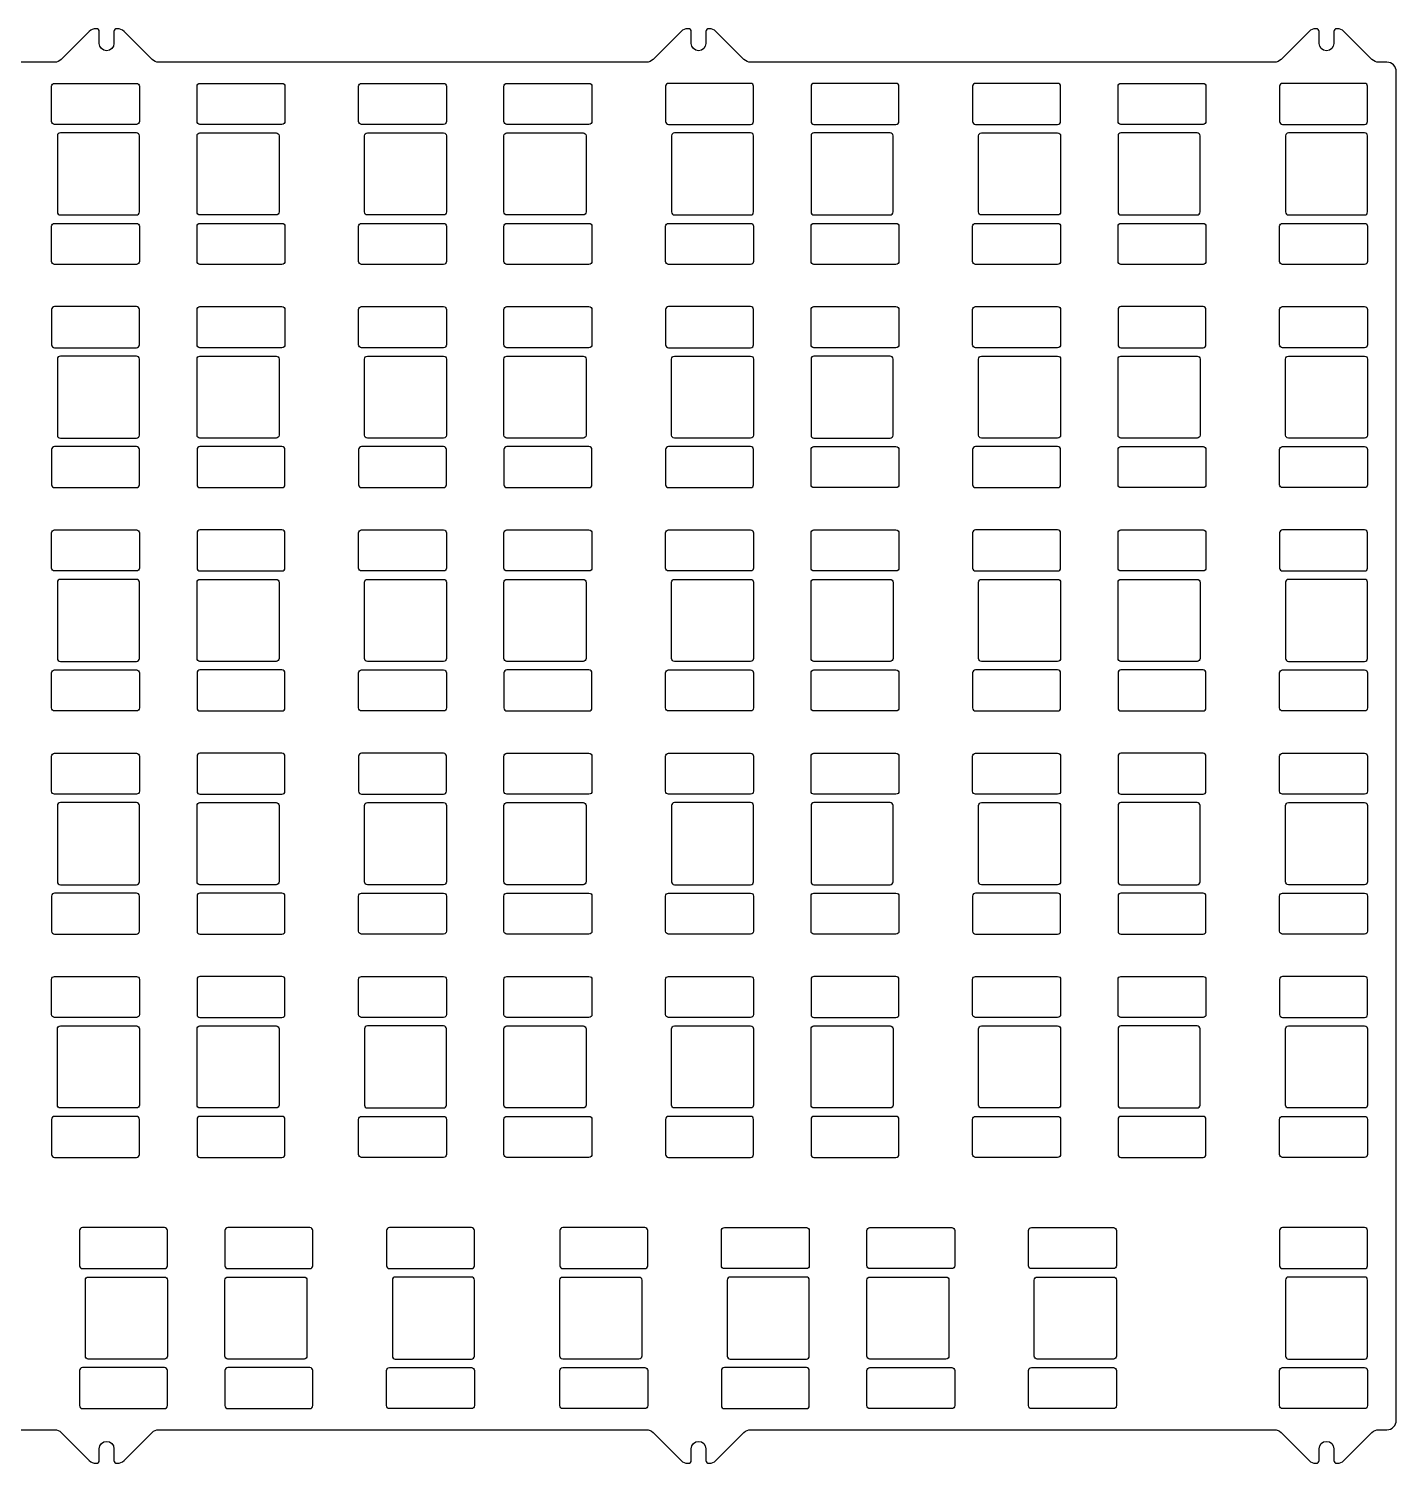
# Model space of a CAD drawing. Header units: millimetres. Extents: x -452 to 0, y -239 to 6.
# Drawn here: x -233.4 to 0, y -239.1 to 5.7 of the extents above; entities that cross this region are included whole.
import ezdxf

# ---------------------------------------------------------------- set-up
doc = ezdxf.new("R2010")
doc.units = ezdxf.units.MM
doc.layers.get('0').update_dxf_attribs({"linetype": 'CONTINUOUS'})

msp = doc.modelspace()

# ---------------------------------------------------------------- linework, layer by layer
msp.add_lwpolyline([(-242.17, -233.36), (-228.95, -233.36, -0.198912), (-227.82, -233.83), (-223.03, -238.62, 0.198912), (-221.9, -239.09), (-221.81, -239.09, 0.414214), (-221.31, -238.59), (-221.31, -236.59, -1), (-218.81, -236.59), (-218.81, -238.59, 0.414214), (-218.31, -239.09), (-218.23, -239.09, 0.198912), (-217.09, -238.62), (-212.31, -233.83, -0.198912), (-211.17, -233.36), (-127.95, -233.36, -0.198912), (-126.82, -233.83), (-122.03, -238.62, 0.198912), (-120.9, -239.09), (-120.81, -239.09, 0.414214), (-120.31, -238.59), (-120.31, -236.59, -1), (-117.81, -236.59), (-117.81, -238.59, 0.414214), (-117.31, -239.09), (-117.23, -239.09, 0.198912), (-116.09, -238.62), (-111.31, -233.83, -0.198912), (-110.17, -233.36), (-20.79, -233.36, -0.198912), (-19.66, -233.83), (-14.87, -238.62, 0.198912), (-13.74, -239.09), (-13.66, -239.09, 0.414214), (-13.16, -238.59), (-13.16, -236.59, -1), (-10.66, -236.59), (-10.66, -238.59, 0.414214), (-10.16, -239.09), (-10.07, -239.09, 0.198912), (-8.94, -238.62), (-4.15, -233.83, -0.198912), (-3.02, -233.36), (-1.6, -233.36, 0.414214), (0, -231.76), (0, -1.6, 0.414214), (-1.6, 0), (-3.02, 0, -0.198912), (-4.15, 0.47), (-8.94, 5.26, 0.198912), (-10.07, 5.72), (-10.16, 5.72, 0.414214), (-10.66, 5.22), (-10.66, 3.22, -1), (-13.16, 3.22), (-13.16, 5.22, 0.414214), (-13.66, 5.72), (-13.74, 5.72, 0.198912), (-14.87, 5.26), (-19.66, 0.47, -0.198912), (-20.79, 0), (-110.17, 0, -0.198912), (-111.31, 0.47), (-116.09, 5.26, 0.198912), (-117.23, 5.72), (-117.31, 5.72, 0.414214), (-117.81, 5.22), (-117.81, 3.22, -1), (-120.31, 3.22), (-120.31, 5.22, 0.414214), (-120.81, 5.72), (-120.9, 5.72, 0.198912), (-122.03, 5.26), (-126.82, 0.47, -0.198912), (-127.95, 0), (-211.17, 0, -0.198912), (-212.31, 0.47), (-217.09, 5.26, 0.198912), (-218.23, 5.72), (-218.31, 5.72, 0.414214), (-218.81, 5.22), (-218.81, 3.22, -1), (-221.31, 3.22), (-221.31, 5.22, 0.414214), (-221.81, 5.72), (-221.9, 5.72, 0.198912), (-223.03, 5.26), (-227.82, 0.47, -0.198912), (-228.95, 0), (-242.17, 0, -0.198912)], format="xyb")
for points in [[(-228.96, -3.61), (-214.96, -3.61, -0.414214), (-214.46, -4.11), (-214.46, -10.11, -0.414214), (-214.96, -10.61), (-228.96, -10.61, -0.414214), (-229.46, -10.11), (-229.46, -4.11, -0.414214)], [(-204.14, -3.61), (-190.14, -3.61, -0.414214), (-189.64, -4.11), (-189.64, -10.11, -0.414214), (-190.14, -10.61), (-204.14, -10.61, -0.414214), (-204.64, -10.11), (-204.64, -4.11, -0.414214)], [(-162.07, -4.11), (-162.07, -10.11, -0.414214), (-162.57, -10.61), (-176.57, -10.61, -0.414214), (-177.07, -10.11), (-177.07, -4.11, -0.414214), (-176.57, -3.61), (-162.57, -3.61, -0.414214)], [(-137.26, -4.11), (-137.26, -10.11, -0.414214), (-137.76, -10.61), (-151.76, -10.61, -0.414214), (-152.26, -10.11), (-152.26, -4.11, -0.414214), (-151.76, -3.61), (-137.76, -3.61, -0.414214)], [(-124.68, -10.11, 0.414214), (-124.18, -10.61), (-110.18, -10.61, 0.414214), (-109.68, -10.11), (-109.68, -4.11, 0.414214), (-110.18, -3.61), (-124.18, -3.61, 0.414214), (-124.68, -4.11)], [(-99.87, -10.11, 0.414214), (-99.37, -10.61), (-85.37, -10.61, 0.414214), (-84.87, -10.11), (-84.87, -4.11, 0.414214), (-85.37, -3.61), (-99.37, -3.61, 0.414214), (-99.87, -4.11)], [(-57.79, -10.61, 0.414214), (-57.29, -10.11), (-57.29, -4.11, 0.414214), (-57.79, -3.61), (-71.79, -3.61, 0.414214), (-72.29, -4.11), (-72.29, -10.11, 0.414214), (-71.79, -10.61)], [(-32.98, -10.61), (-46.98, -10.61, -0.414214), (-47.48, -10.11), (-47.48, -4.11, -0.414214), (-46.98, -3.61), (-32.98, -3.61, -0.414214), (-32.48, -4.11), (-32.48, -10.11, -0.414214)], [(-4.91, -4.11, 0.414214), (-5.41, -3.61), (-19.41, -3.61, 0.414214), (-19.91, -4.11), (-19.91, -10.11, 0.414214), (-19.41, -10.61), (-5.41, -10.61, 0.414214), (-4.91, -10.11)], [(-228.46, -25.55, 0.414214), (-227.96, -26.05), (-214.96, -26.05, 0.414214), (-214.46, -25.55), (-214.46, -12.55, 0.414214), (-214.96, -12.05), (-227.96, -12.05, 0.414214), (-228.46, -12.55)], [(-204.14, -12.05), (-191.14, -12.05, -0.414214), (-190.64, -12.55), (-190.64, -25.55, -0.414214), (-191.14, -26.05), (-204.14, -26.05, -0.414214), (-204.64, -25.55), (-204.64, -12.55, -0.414214)], [(-162.57, -26.05), (-175.57, -26.05, -0.414214), (-176.07, -25.55), (-176.07, -12.55, -0.414214), (-175.57, -12.05), (-162.57, -12.05, -0.414214), (-162.07, -12.55), (-162.07, -25.55, -0.414214)], [(-151.76, -12.05), (-138.76, -12.05, -0.414214), (-138.26, -12.55), (-138.26, -25.55, -0.414214), (-138.76, -26.05), (-151.76, -26.05, -0.414214), (-152.26, -25.55), (-152.26, -12.55, -0.414214)], [(-123.68, -25.55, 0.414214), (-123.18, -26.05), (-110.18, -26.05, 0.414214), (-109.68, -25.55), (-109.68, -12.55, 0.414214), (-110.18, -12.05), (-123.18, -12.05, 0.414214), (-123.68, -12.55)], [(-99.87, -25.55, 0.414214), (-99.37, -26.05), (-86.37, -26.05, 0.414214), (-85.87, -25.55), (-85.87, -12.55, 0.414214), (-86.37, -12.05), (-99.37, -12.05, 0.414214), (-99.87, -12.55)], [(-57.29, -12.55), (-57.29, -25.55, -0.414214), (-57.79, -26.05), (-70.79, -26.05, -0.414214), (-71.29, -25.55), (-71.29, -12.55, -0.414214), (-70.79, -12.05), (-57.79, -12.05, -0.414214)], [(-33.48, -12.55, 0.414214), (-33.98, -12.05), (-46.98, -12.05, 0.414214), (-47.48, -12.55), (-47.48, -25.55, 0.414214), (-46.98, -26.05), (-33.98, -26.05, 0.414214), (-33.48, -25.55)], [(-4.91, -12.55, 0.414214), (-5.41, -12.05), (-18.41, -12.05, 0.414214), (-18.91, -12.55), (-18.91, -25.55, 0.414214), (-18.41, -26.05), (-5.41, -26.05, 0.414214), (-4.91, -25.55)], [(-229.46, -33.99), (-229.46, -27.99, -0.414214), (-228.96, -27.49), (-214.96, -27.49, -0.414214), (-214.46, -27.99), (-214.46, -33.99, -0.414214), (-214.96, -34.49), (-228.96, -34.49, -0.414214)], [(-190.14, -34.49), (-204.14, -34.49, -0.414214), (-204.64, -33.99), (-204.64, -27.99, -0.414214), (-204.14, -27.49), (-190.14, -27.49, -0.414214), (-189.64, -27.99), (-189.64, -33.99, -0.414214)], [(-162.07, -27.99), (-162.07, -33.99, -0.414214), (-162.57, -34.49), (-176.57, -34.49, -0.414214), (-177.07, -33.99), (-177.07, -27.99, -0.414214), (-176.57, -27.49), (-162.57, -27.49, -0.414214)], [(-151.76, -27.49), (-137.76, -27.49, -0.414214), (-137.26, -27.99), (-137.26, -33.99, -0.414214), (-137.76, -34.49), (-151.76, -34.49, -0.414214), (-152.26, -33.99), (-152.26, -27.99, -0.414214)], [(-124.18, -27.49), (-110.18, -27.49, -0.414214), (-109.68, -27.99), (-109.68, -33.99, -0.414214), (-110.18, -34.49), (-124.18, -34.49, -0.414214), (-124.68, -33.99), (-124.68, -27.99, -0.414214)], [(-84.87, -27.99), (-84.87, -33.99, -0.414214), (-85.37, -34.49), (-99.37, -34.49, -0.414214), (-99.87, -33.99), (-99.87, -27.99, -0.414214), (-99.37, -27.49), (-85.37, -27.49, -0.414214)], [(-57.29, -27.99), (-57.29, -33.99, -0.414214), (-57.79, -34.49), (-71.79, -34.49, -0.414214), (-72.29, -33.99), (-72.29, -27.99, -0.414214), (-71.79, -27.49), (-57.79, -27.49, -0.414214)], [(-32.98, -34.49), (-46.98, -34.49, -0.414214), (-47.48, -33.99), (-47.48, -27.99, -0.414214), (-46.98, -27.49), (-32.98, -27.49, -0.414214), (-32.48, -27.99), (-32.48, -33.99, -0.414214)], [(-5.41, -34.49), (-19.41, -34.49, -0.414214), (-19.91, -33.99), (-19.91, -27.99, -0.414214), (-19.41, -27.49), (-5.41, -27.49, -0.414214), (-4.91, -27.99), (-4.91, -33.99, -0.414214)], [(-214.96, -48.71, 0.414214), (-214.46, -48.21), (-214.46, -42.21, 0.414214), (-214.96, -41.71), (-228.96, -41.71, 0.414214), (-229.46, -42.21), (-229.46, -48.21, 0.414214), (-228.96, -48.71)], [(-189.64, -42.21), (-189.64, -48.21, -0.414214), (-190.14, -48.71), (-204.14, -48.71, -0.414214), (-204.64, -48.21), (-204.64, -42.21, -0.414214), (-204.14, -41.71), (-190.14, -41.71, -0.414214)], [(-176.57, -41.71), (-162.57, -41.71, -0.414214), (-162.07, -42.21), (-162.07, -48.21, -0.414214), (-162.57, -48.71), (-176.57, -48.71, -0.414214), (-177.07, -48.21), (-177.07, -42.21, -0.414214)], [(-137.76, -48.71), (-151.76, -48.71, -0.414214), (-152.26, -48.21), (-152.26, -42.21, -0.414214), (-151.76, -41.71), (-137.76, -41.71, -0.414214), (-137.26, -42.21), (-137.26, -48.21, -0.414214)], [(-124.18, -41.71, 0.414214), (-124.68, -42.21), (-124.68, -48.21, 0.414214), (-124.18, -48.71), (-110.18, -48.71, 0.414214), (-109.68, -48.21), (-109.68, -42.21, 0.414214), (-110.18, -41.71)], [(-85.37, -48.71), (-99.37, -48.71, -0.414214), (-99.87, -48.21), (-99.87, -42.21, -0.414214), (-99.37, -41.71), (-85.37, -41.71, -0.414214), (-84.87, -42.21), (-84.87, -48.21, -0.414214)], [(-72.29, -48.21), (-72.29, -42.21, -0.414214), (-71.79, -41.71), (-57.79, -41.71, -0.414214), (-57.29, -42.21), (-57.29, -48.21, -0.414214), (-57.79, -48.71), (-71.79, -48.71, -0.414214)], [(-46.98, -41.71, 0.414214), (-47.48, -42.21), (-47.48, -48.21, 0.414214), (-46.98, -48.71), (-32.98, -48.71, 0.414214), (-32.48, -48.21), (-32.48, -42.21, 0.414214), (-32.98, -41.71)], [(-19.41, -41.71), (-5.41, -41.71, -0.414214), (-4.91, -42.21), (-4.91, -48.21, -0.414214), (-5.41, -48.71), (-19.41, -48.71, -0.414214), (-19.91, -48.21), (-19.91, -42.21, -0.414214)], [(-214.96, -64.15, 0.414214), (-214.46, -63.65), (-214.46, -50.65, 0.414214), (-214.96, -50.15), (-227.96, -50.15, 0.414214), (-228.46, -50.65), (-228.46, -63.65, 0.414214), (-227.96, -64.15)], [(-191.14, -64.15), (-204.14, -64.15, -0.414214), (-204.64, -63.65), (-204.64, -50.65, -0.414214), (-204.14, -50.15), (-191.14, -50.15, -0.414214), (-190.64, -50.65), (-190.64, -63.65, -0.414214)], [(-162.07, -50.65), (-162.07, -63.65, -0.414214), (-162.57, -64.15), (-175.57, -64.15, -0.414214), (-176.07, -63.65), (-176.07, -50.65, -0.414214), (-175.57, -50.15), (-162.57, -50.15, -0.414214)], [(-152.26, -63.65), (-152.26, -50.65, -0.414214), (-151.76, -50.15), (-138.76, -50.15, -0.414214), (-138.26, -50.65), (-138.26, -63.65, -0.414214), (-138.76, -64.15), (-151.76, -64.15, -0.414214)], [(-110.18, -64.15), (-123.18, -64.15, -0.414214), (-123.68, -63.65), (-123.68, -50.65, -0.414214), (-123.18, -50.15), (-110.18, -50.15, -0.414214), (-109.68, -50.65), (-109.68, -63.65, -0.414214)], [(-86.37, -64.15, 0.414214), (-85.87, -63.65), (-85.87, -50.65, 0.414214), (-86.37, -50.15), (-99.37, -50.15, 0.414214), (-99.87, -50.65), (-99.87, -63.65, 0.414214), (-99.37, -64.15)], [(-57.29, -50.65), (-57.29, -63.65, -0.414214), (-57.79, -64.15), (-70.79, -64.15, -0.414214), (-71.29, -63.65), (-71.29, -50.65, -0.414214), (-70.79, -50.15), (-57.79, -50.15, -0.414214)], [(-33.48, -50.65), (-33.48, -63.65, -0.414214), (-33.98, -64.15), (-46.98, -64.15, -0.414214), (-47.48, -63.65), (-47.48, -50.65, -0.414214), (-46.98, -50.15), (-33.98, -50.15, -0.414214)], [(-18.91, -63.65), (-18.91, -50.65, -0.414214), (-18.41, -50.15), (-5.41, -50.15, -0.414214), (-4.91, -50.65), (-4.91, -63.65, -0.414214), (-5.41, -64.15), (-18.41, -64.15, -0.414214)], [(-229.46, -72.09, 0.414214), (-228.96, -72.59), (-214.96, -72.59, 0.414214), (-214.46, -72.09), (-214.46, -66.09, 0.414214), (-214.96, -65.59), (-228.96, -65.59, 0.414214), (-229.46, -66.09)], [(-204.14, -65.59, 0.414214), (-204.64, -66.09), (-204.64, -72.09, 0.414214), (-204.14, -72.59), (-190.14, -72.59, 0.414214), (-189.64, -72.09), (-189.64, -66.09, 0.414214), (-190.14, -65.59)], [(-162.57, -72.59, 0.414214), (-162.07, -72.09), (-162.07, -66.09, 0.414214), (-162.57, -65.59), (-176.57, -65.59, 0.414214), (-177.07, -66.09), (-177.07, -72.09, 0.414214), (-176.57, -72.59)], [(-137.76, -72.59, 0.414214), (-137.26, -72.09), (-137.26, -66.09, 0.414214), (-137.76, -65.59), (-151.76, -65.59, 0.414214), (-152.26, -66.09), (-152.26, -72.09, 0.414214), (-151.76, -72.59)], [(-109.68, -66.09, 0.414214), (-110.18, -65.59), (-124.18, -65.59, 0.414214), (-124.68, -66.09), (-124.68, -72.09, 0.414214), (-124.18, -72.59), (-110.18, -72.59, 0.414214), (-109.68, -72.09)], [(-85.37, -72.59), (-99.37, -72.59, -0.414214), (-99.87, -72.09), (-99.87, -66.09, -0.414214), (-99.37, -65.59), (-85.37, -65.59, -0.414214), (-84.87, -66.09), (-84.87, -72.09, -0.414214)], [(-71.79, -65.59, 0.414214), (-72.29, -66.09), (-72.29, -72.09, 0.414214), (-71.79, -72.59), (-57.79, -72.59, 0.414214), (-57.29, -72.09), (-57.29, -66.09, 0.414214), (-57.79, -65.59)], [(-46.98, -65.59), (-32.98, -65.59, -0.414214), (-32.48, -66.09), (-32.48, -72.09, -0.414214), (-32.98, -72.59), (-46.98, -72.59, -0.414214), (-47.48, -72.09), (-47.48, -66.09, -0.414214)], [(-19.91, -72.09), (-19.91, -66.09, -0.414214), (-19.41, -65.59), (-5.41, -65.59, -0.414214), (-4.91, -66.09), (-4.91, -72.09, -0.414214), (-5.41, -72.59), (-19.41, -72.59, -0.414214)], [(-214.96, -86.81), (-228.96, -86.81, -0.414214), (-229.46, -86.31), (-229.46, -80.31, -0.414214), (-228.96, -79.81), (-214.96, -79.81, -0.414214), (-214.46, -80.31), (-214.46, -86.31, -0.414214)], [(-204.64, -86.31, 0.414214), (-204.14, -86.81), (-190.14, -86.81, 0.414214), (-189.64, -86.31), (-189.64, -80.31, 0.414214), (-190.14, -79.81), (-204.14, -79.81, 0.414214), (-204.64, -80.31)], [(-177.07, -86.31), (-177.07, -80.31, -0.414214), (-176.57, -79.81), (-162.57, -79.81, -0.414214), (-162.07, -80.31), (-162.07, -86.31, -0.414214), (-162.57, -86.81), (-176.57, -86.81, -0.414214)], [(-137.26, -80.31), (-137.26, -86.31, -0.414214), (-137.76, -86.81), (-151.76, -86.81, -0.414214), (-152.26, -86.31), (-152.26, -80.31, -0.414214), (-151.76, -79.81), (-137.76, -79.81, -0.414214)], [(-124.18, -79.81), (-110.18, -79.81, -0.414214), (-109.68, -80.31), (-109.68, -86.31, -0.414214), (-110.18, -86.81), (-124.18, -86.81, -0.414214), (-124.68, -86.31), (-124.68, -80.31, -0.414214)], [(-85.37, -86.81), (-99.37, -86.81, -0.414214), (-99.87, -86.31), (-99.87, -80.31, -0.414214), (-99.37, -79.81), (-85.37, -79.81, -0.414214), (-84.87, -80.31), (-84.87, -86.31, -0.414214)], [(-72.29, -86.31, 0.414214), (-71.79, -86.81), (-57.79, -86.81, 0.414214), (-57.29, -86.31), (-57.29, -80.31, 0.414214), (-57.79, -79.81), (-71.79, -79.81, 0.414214), (-72.29, -80.31)], [(-32.48, -80.31), (-32.48, -86.31, -0.414214), (-32.98, -86.81), (-46.98, -86.81, -0.414214), (-47.48, -86.31), (-47.48, -80.31, -0.414214), (-46.98, -79.81), (-32.98, -79.81, -0.414214)], [(-5.41, -86.81, 0.414214), (-4.91, -86.31), (-4.91, -80.31, 0.414214), (-5.41, -79.81), (-19.41, -79.81, 0.414214), (-19.91, -80.31), (-19.91, -86.31, 0.414214), (-19.41, -86.81)], [(-214.46, -88.75, 0.414214), (-214.96, -88.25), (-227.96, -88.25, 0.414214), (-228.46, -88.75), (-228.46, -101.75, 0.414214), (-227.96, -102.25), (-214.96, -102.25, 0.414214), (-214.46, -101.75)], [(-191.14, -102.25), (-204.14, -102.25, -0.414214), (-204.64, -101.75), (-204.64, -88.75, -0.414214), (-204.14, -88.25), (-191.14, -88.25, -0.414214), (-190.64, -88.75), (-190.64, -101.75, -0.414214)], [(-162.07, -88.75), (-162.07, -101.75, -0.414214), (-162.57, -102.25), (-175.57, -102.25, -0.414214), (-176.07, -101.75), (-176.07, -88.75, -0.414214), (-175.57, -88.25), (-162.57, -88.25, -0.414214)], [(-152.26, -101.75), (-152.26, -88.75, -0.414214), (-151.76, -88.25), (-138.76, -88.25, -0.414214), (-138.26, -88.75), (-138.26, -101.75, -0.414214), (-138.76, -102.25), (-151.76, -102.25, -0.414214)], [(-110.18, -102.25), (-123.18, -102.25, -0.414214), (-123.68, -101.75), (-123.68, -88.75, -0.414214), (-123.18, -88.25), (-110.18, -88.25, -0.414214), (-109.68, -88.75), (-109.68, -101.75, -0.414214)], [(-85.87, -88.75), (-85.87, -101.75, -0.414214), (-86.37, -102.25), (-99.37, -102.25, -0.414214), (-99.87, -101.75), (-99.87, -88.75, -0.414214), (-99.37, -88.25), (-86.37, -88.25, -0.414214)], [(-57.79, -102.25), (-70.79, -102.25, -0.414214), (-71.29, -101.75), (-71.29, -88.75, -0.414214), (-70.79, -88.25), (-57.79, -88.25, -0.414214), (-57.29, -88.75), (-57.29, -101.75, -0.414214)], [(-46.98, -88.25), (-33.98, -88.25, -0.414214), (-33.48, -88.75), (-33.48, -101.75, -0.414214), (-33.98, -102.25), (-46.98, -102.25, -0.414214), (-47.48, -101.75), (-47.48, -88.75, -0.414214)], [(-18.41, -88.25, 0.414214), (-18.91, -88.75), (-18.91, -101.75, 0.414214), (-18.41, -102.25), (-5.41, -102.25, 0.414214), (-4.91, -101.75), (-4.91, -88.75, 0.414214), (-5.41, -88.25)], [(-214.96, -110.69), (-228.96, -110.69, -0.414214), (-229.46, -110.19), (-229.46, -104.19, -0.414214), (-228.96, -103.69), (-214.96, -103.69, -0.414214), (-214.46, -104.19), (-214.46, -110.19, -0.414214)], [(-204.14, -103.69, 0.414214), (-204.64, -104.19), (-204.64, -110.19, 0.414214), (-204.14, -110.69), (-190.14, -110.69, 0.414214), (-189.64, -110.19), (-189.64, -104.19, 0.414214), (-190.14, -103.69)], [(-176.57, -103.69), (-162.57, -103.69, -0.414214), (-162.07, -104.19), (-162.07, -110.19, -0.414214), (-162.57, -110.69), (-176.57, -110.69, -0.414214), (-177.07, -110.19), (-177.07, -104.19, -0.414214)], [(-152.26, -110.19, 0.414214), (-151.76, -110.69), (-137.76, -110.69, 0.414214), (-137.26, -110.19), (-137.26, -104.19, 0.414214), (-137.76, -103.69), (-151.76, -103.69, 0.414214), (-152.26, -104.19)], [(-124.68, -110.19), (-124.68, -104.19, -0.414214), (-124.18, -103.69), (-110.18, -103.69, -0.414214), (-109.68, -104.19), (-109.68, -110.19, -0.414214), (-110.18, -110.69), (-124.18, -110.69, -0.414214)], [(-99.37, -103.69), (-85.37, -103.69, -0.414214), (-84.87, -104.19), (-84.87, -110.19, -0.414214), (-85.37, -110.69), (-99.37, -110.69, -0.414214), (-99.87, -110.19), (-99.87, -104.19, -0.414214)], [(-71.79, -103.69, 0.414214), (-72.29, -104.19), (-72.29, -110.19, 0.414214), (-71.79, -110.69), (-57.79, -110.69, 0.414214), (-57.29, -110.19), (-57.29, -104.19, 0.414214), (-57.79, -103.69)], [(-47.48, -110.19, 0.414214), (-46.98, -110.69), (-32.98, -110.69, 0.414214), (-32.48, -110.19), (-32.48, -104.19, 0.414214), (-32.98, -103.69), (-46.98, -103.69, 0.414214), (-47.48, -104.19)], [(-5.41, -110.69), (-19.41, -110.69, -0.414214), (-19.91, -110.19), (-19.91, -104.19, -0.414214), (-19.41, -103.69), (-5.41, -103.69, -0.414214), (-4.91, -104.19), (-4.91, -110.19, -0.414214)], [(-214.96, -124.91), (-228.96, -124.91, -0.414214), (-229.46, -124.41), (-229.46, -118.41, -0.414214), (-228.96, -117.91), (-214.96, -117.91, -0.414214), (-214.46, -118.41), (-214.46, -124.41, -0.414214)], [(-204.64, -124.41, 0.414214), (-204.14, -124.91), (-190.14, -124.91, 0.414214), (-189.64, -124.41), (-189.64, -118.41, 0.414214), (-190.14, -117.91), (-204.14, -117.91, 0.414214), (-204.64, -118.41)], [(-162.57, -124.91, 0.414214), (-162.07, -124.41), (-162.07, -118.41, 0.414214), (-162.57, -117.91), (-176.57, -117.91, 0.414214), (-177.07, -118.41), (-177.07, -124.41, 0.414214), (-176.57, -124.91)], [(-137.26, -118.41), (-137.26, -124.41, -0.414214), (-137.76, -124.91), (-151.76, -124.91, -0.414214), (-152.26, -124.41), (-152.26, -118.41, -0.414214), (-151.76, -117.91), (-137.76, -117.91, -0.414214)], [(-124.18, -117.91), (-110.18, -117.91, -0.414214), (-109.68, -118.41), (-109.68, -124.41, -0.414214), (-110.18, -124.91), (-124.18, -124.91, -0.414214), (-124.68, -124.41), (-124.68, -118.41, -0.414214)], [(-85.37, -124.91), (-99.37, -124.91, -0.414214), (-99.87, -124.41), (-99.87, -118.41, -0.414214), (-99.37, -117.91), (-85.37, -117.91, -0.414214), (-84.87, -118.41), (-84.87, -124.41, -0.414214)], [(-72.29, -124.41), (-72.29, -118.41, -0.414214), (-71.79, -117.91), (-57.79, -117.91, -0.414214), (-57.29, -118.41), (-57.29, -124.41, -0.414214), (-57.79, -124.91), (-71.79, -124.91, -0.414214)], [(-47.48, -124.41, 0.414214), (-46.98, -124.91), (-32.98, -124.91, 0.414214), (-32.48, -124.41), (-32.48, -118.41, 0.414214), (-32.98, -117.91), (-46.98, -117.91, 0.414214), (-47.48, -118.41)], [(-4.91, -118.41), (-4.91, -124.41, -0.414214), (-5.41, -124.91), (-19.41, -124.91, -0.414214), (-19.91, -124.41), (-19.91, -118.41, -0.414214), (-19.41, -117.91), (-5.41, -117.91, -0.414214)], [(-214.96, -140.35, 0.414214), (-214.46, -139.85), (-214.46, -126.85, 0.414214), (-214.96, -126.35), (-227.96, -126.35, 0.414214), (-228.46, -126.85), (-228.46, -139.85, 0.414214), (-227.96, -140.35)], [(-204.64, -139.85), (-204.64, -126.85, -0.414214), (-204.14, -126.35), (-191.14, -126.35, -0.414214), (-190.64, -126.85), (-190.64, -139.85, -0.414214), (-191.14, -140.35), (-204.14, -140.35, -0.414214)], [(-162.57, -140.35), (-175.57, -140.35, -0.414214), (-176.07, -139.85), (-176.07, -126.85, -0.414214), (-175.57, -126.35), (-162.57, -126.35, -0.414214), (-162.07, -126.85), (-162.07, -139.85, -0.414214)], [(-152.26, -139.85), (-152.26, -126.85, -0.414214), (-151.76, -126.35), (-138.76, -126.35, -0.414214), (-138.26, -126.85), (-138.26, -139.85, -0.414214), (-138.76, -140.35), (-151.76, -140.35, -0.414214)], [(-123.18, -126.35, 0.414214), (-123.68, -126.85), (-123.68, -139.85, 0.414214), (-123.18, -140.35), (-110.18, -140.35, 0.414214), (-109.68, -139.85), (-109.68, -126.85, 0.414214), (-110.18, -126.35)], [(-99.87, -139.85, 0.414214), (-99.37, -140.35), (-86.37, -140.35, 0.414214), (-85.87, -139.85), (-85.87, -126.85, 0.414214), (-86.37, -126.35), (-99.37, -126.35, 0.414214), (-99.87, -126.85)], [(-71.29, -139.85), (-71.29, -126.85, -0.414214), (-70.79, -126.35), (-57.79, -126.35, -0.414214), (-57.29, -126.85), (-57.29, -139.85, -0.414214), (-57.79, -140.35), (-70.79, -140.35, -0.414214)], [(-33.98, -140.35, 0.414214), (-33.48, -139.85), (-33.48, -126.85, 0.414214), (-33.98, -126.35), (-46.98, -126.35, 0.414214), (-47.48, -126.85), (-47.48, -139.85, 0.414214), (-46.98, -140.35)], [(-5.41, -140.35), (-18.41, -140.35, -0.414214), (-18.91, -139.85), (-18.91, -126.85, -0.414214), (-18.41, -126.35), (-5.41, -126.35, -0.414214), (-4.91, -126.85), (-4.91, -139.85, -0.414214)], [(-229.46, -148.29, 0.414214), (-228.96, -148.79), (-214.96, -148.79, 0.414214), (-214.46, -148.29), (-214.46, -142.29, 0.414214), (-214.96, -141.79), (-228.96, -141.79, 0.414214), (-229.46, -142.29)], [(-204.64, -148.29, 0.414214), (-204.14, -148.79), (-190.14, -148.79, 0.414214), (-189.64, -148.29), (-189.64, -142.29, 0.414214), (-190.14, -141.79), (-204.14, -141.79, 0.414214), (-204.64, -142.29)], [(-177.07, -148.29), (-177.07, -142.29, -0.414214), (-176.57, -141.79), (-162.57, -141.79, -0.414214), (-162.07, -142.29), (-162.07, -148.29, -0.414214), (-162.57, -148.79), (-176.57, -148.79, -0.414214)], [(-137.76, -148.79), (-151.76, -148.79, -0.414214), (-152.26, -148.29), (-152.26, -142.29, -0.414214), (-151.76, -141.79), (-137.76, -141.79, -0.414214), (-137.26, -142.29), (-137.26, -148.29, -0.414214)], [(-109.68, -142.29), (-109.68, -148.29, -0.414214), (-110.18, -148.79), (-124.18, -148.79, -0.414214), (-124.68, -148.29), (-124.68, -142.29, -0.414214), (-124.18, -141.79), (-110.18, -141.79, -0.414214)], [(-99.87, -148.29), (-99.87, -142.29, -0.414214), (-99.37, -141.79), (-85.37, -141.79, -0.414214), (-84.87, -142.29), (-84.87, -148.29, -0.414214), (-85.37, -148.79), (-99.37, -148.79, -0.414214)], [(-71.79, -141.79, 0.414214), (-72.29, -142.29), (-72.29, -148.29, 0.414214), (-71.79, -148.79), (-57.79, -148.79, 0.414214), (-57.29, -148.29), (-57.29, -142.29, 0.414214), (-57.79, -141.79)], [(-46.98, -141.79, 0.414214), (-47.48, -142.29), (-47.48, -148.29, 0.414214), (-46.98, -148.79), (-32.98, -148.79, 0.414214), (-32.48, -148.29), (-32.48, -142.29, 0.414214), (-32.98, -141.79)], [(-4.91, -142.29), (-4.91, -148.29, -0.414214), (-5.41, -148.79), (-19.41, -148.79, -0.414214), (-19.91, -148.29), (-19.91, -142.29, -0.414214), (-19.41, -141.79), (-5.41, -141.79, -0.414214)], [(-214.46, -156.51), (-214.46, -162.51, -0.414214), (-214.96, -163.01), (-228.96, -163.01, -0.414214), (-229.46, -162.51), (-229.46, -156.51, -0.414214), (-228.96, -156.01), (-214.96, -156.01, -0.414214)], [(-189.64, -156.51, 0.414214), (-190.14, -156.01), (-204.14, -156.01, 0.414214), (-204.64, -156.51), (-204.64, -162.51, 0.414214), (-204.14, -163.01), (-190.14, -163.01, 0.414214), (-189.64, -162.51)], [(-162.07, -156.51), (-162.07, -162.51, -0.414214), (-162.57, -163.01), (-176.57, -163.01, -0.414214), (-177.07, -162.51), (-177.07, -156.51, -0.414214), (-176.57, -156.01), (-162.57, -156.01, -0.414214)], [(-137.76, -163.01), (-151.76, -163.01, -0.414214), (-152.26, -162.51), (-152.26, -156.51, -0.414214), (-151.76, -156.01), (-137.76, -156.01, -0.414214), (-137.26, -156.51), (-137.26, -162.51, -0.414214)], [(-109.68, -156.51), (-109.68, -162.51, -0.414214), (-110.18, -163.01), (-124.18, -163.01, -0.414214), (-124.68, -162.51), (-124.68, -156.51, -0.414214), (-124.18, -156.01), (-110.18, -156.01, -0.414214)], [(-85.37, -163.01, 0.414214), (-84.87, -162.51), (-84.87, -156.51, 0.414214), (-85.37, -156.01), (-99.37, -156.01, 0.414214), (-99.87, -156.51), (-99.87, -162.51, 0.414214), (-99.37, -163.01)], [(-57.79, -163.01), (-71.79, -163.01, -0.414214), (-72.29, -162.51), (-72.29, -156.51, -0.414214), (-71.79, -156.01), (-57.79, -156.01, -0.414214), (-57.29, -156.51), (-57.29, -162.51, -0.414214)], [(-46.98, -156.01), (-32.98, -156.01, -0.414214), (-32.48, -156.51), (-32.48, -162.51, -0.414214), (-32.98, -163.01), (-46.98, -163.01, -0.414214), (-47.48, -162.51), (-47.48, -156.51, -0.414214)], [(-19.91, -162.51, 0.414214), (-19.41, -163.01), (-5.41, -163.01, 0.414214), (-4.91, -162.51), (-4.91, -156.51, 0.414214), (-5.41, -156.01), (-19.41, -156.01, 0.414214), (-19.91, -156.51)], [(-214.46, -164.95), (-214.46, -177.95, -0.414214), (-214.96, -178.45), (-227.96, -178.45, -0.414214), (-228.46, -177.95), (-228.46, -164.95, -0.414214), (-227.96, -164.45), (-214.96, -164.45, -0.414214)], [(-190.64, -164.95), (-190.64, -177.95, -0.414214), (-191.14, -178.45), (-204.14, -178.45, -0.414214), (-204.64, -177.95), (-204.64, -164.95, -0.414214), (-204.14, -164.45), (-191.14, -164.45, -0.414214)], [(-175.57, -164.45, 0.414214), (-176.07, -164.95), (-176.07, -177.95, 0.414214), (-175.57, -178.45), (-162.57, -178.45, 0.414214), (-162.07, -177.95), (-162.07, -164.95, 0.414214), (-162.57, -164.45)], [(-138.26, -164.95), (-138.26, -177.95, -0.414214), (-138.76, -178.45), (-151.76, -178.45, -0.414214), (-152.26, -177.95), (-152.26, -164.95, -0.414214), (-151.76, -164.45), (-138.76, -164.45, -0.414214)], [(-109.68, -164.95), (-109.68, -177.95, -0.414214), (-110.18, -178.45), (-123.18, -178.45, -0.414214), (-123.68, -177.95), (-123.68, -164.95, -0.414214), (-123.18, -164.45), (-110.18, -164.45, -0.414214)], [(-86.37, -178.45), (-99.37, -178.45, -0.414214), (-99.87, -177.95), (-99.87, -164.95, -0.414214), (-99.37, -164.45), (-86.37, -164.45, -0.414214), (-85.87, -164.95), (-85.87, -177.95, -0.414214)], [(-70.79, -164.45), (-57.79, -164.45, -0.414214), (-57.29, -164.95), (-57.29, -177.95, -0.414214), (-57.79, -178.45), (-70.79, -178.45, -0.414214), (-71.29, -177.95), (-71.29, -164.95, -0.414214)], [(-46.98, -164.45, 0.414214), (-47.48, -164.95), (-47.48, -177.95, 0.414214), (-46.98, -178.45), (-33.98, -178.45, 0.414214), (-33.48, -177.95), (-33.48, -164.95, 0.414214), (-33.98, -164.45)], [(-4.91, -164.95), (-4.91, -177.95, -0.414214), (-5.41, -178.45), (-18.41, -178.45, -0.414214), (-18.91, -177.95), (-18.91, -164.95, -0.414214), (-18.41, -164.45), (-5.41, -164.45, -0.414214)], [(-229.46, -186.39, 0.414214), (-228.96, -186.89), (-214.96, -186.89, 0.414214), (-214.46, -186.39), (-214.46, -180.39, 0.414214), (-214.96, -179.89), (-228.96, -179.89, 0.414214), (-229.46, -180.39)], [(-204.14, -179.89, 0.414214), (-204.64, -180.39), (-204.64, -186.39, 0.414214), (-204.14, -186.89), (-190.14, -186.89, 0.414214), (-189.64, -186.39), (-189.64, -180.39, 0.414214), (-190.14, -179.89)], [(-177.07, -186.39), (-177.07, -180.39, -0.414214), (-176.57, -179.89), (-162.57, -179.89, -0.414214), (-162.07, -180.39), (-162.07, -186.39, -0.414214), (-162.57, -186.89), (-176.57, -186.89, -0.414214)], [(-137.26, -180.39), (-137.26, -186.39, -0.414214), (-137.76, -186.89), (-151.76, -186.89, -0.414214), (-152.26, -186.39), (-152.26, -180.39, -0.414214), (-151.76, -179.89), (-137.76, -179.89, -0.414214)], [(-109.68, -180.39, 0.414214), (-110.18, -179.89), (-124.18, -179.89, 0.414214), (-124.68, -180.39), (-124.68, -186.39, 0.414214), (-124.18, -186.89), (-110.18, -186.89, 0.414214), (-109.68, -186.39)], [(-99.87, -186.39, 0.414214), (-99.37, -186.89), (-85.37, -186.89, 0.414214), (-84.87, -186.39), (-84.87, -180.39, 0.414214), (-85.37, -179.89), (-99.37, -179.89, 0.414214), (-99.87, -180.39)], [(-57.79, -186.89), (-71.79, -186.89, -0.414214), (-72.29, -186.39), (-72.29, -180.39, -0.414214), (-71.79, -179.89), (-57.79, -179.89, -0.414214), (-57.29, -180.39), (-57.29, -186.39, -0.414214)], [(-32.48, -180.39, 0.414214), (-32.98, -179.89), (-46.98, -179.89, 0.414214), (-47.48, -180.39), (-47.48, -186.39, 0.414214), (-46.98, -186.89), (-32.98, -186.89, 0.414214), (-32.48, -186.39)], [(-19.91, -186.39), (-19.91, -180.39, -0.414214), (-19.41, -179.89), (-5.41, -179.89, -0.414214), (-4.91, -180.39), (-4.91, -186.39, -0.414214), (-5.41, -186.89), (-19.41, -186.89, -0.414214)], [(-224.69, -205.37, 0.414214), (-224.19, -205.87), (-210.19, -205.87, 0.414214), (-209.69, -205.37), (-209.69, -199.37, 0.414214), (-210.19, -198.87), (-224.19, -198.87, 0.414214), (-224.69, -199.37)], [(-184.88, -199.37, 0.414214), (-185.38, -198.87), (-199.38, -198.87, 0.414214), (-199.88, -199.37), (-199.88, -205.37, 0.414214), (-199.38, -205.87), (-185.38, -205.87, 0.414214), (-184.88, -205.37)], [(-171.81, -198.87, 0.414214), (-172.31, -199.37), (-172.31, -205.37, 0.414214), (-171.81, -205.87), (-157.81, -205.87, 0.414214), (-157.31, -205.37), (-157.31, -199.37, 0.414214), (-157.81, -198.87)], [(-142.23, -198.87, 0.414214), (-142.73, -199.37), (-142.73, -205.37, 0.414214), (-142.23, -205.87), (-128.23, -205.87, 0.414214), (-127.73, -205.37), (-127.73, -199.37, 0.414214), (-128.23, -198.87)], [(-100.66, -205.87), (-114.66, -205.87, -0.414214), (-115.16, -205.37), (-115.16, -199.37, -0.414214), (-114.66, -198.87), (-100.66, -198.87, -0.414214), (-100.16, -199.37), (-100.16, -205.37, -0.414214)], [(-75.84, -205.87), (-89.84, -205.87, -0.414214), (-90.34, -205.37), (-90.34, -199.37, -0.414214), (-89.84, -198.87), (-75.84, -198.87, -0.414214), (-75.34, -199.37), (-75.34, -205.37, -0.414214)], [(-48.27, -205.87), (-62.27, -205.87, -0.414214), (-62.77, -205.37), (-62.77, -199.37, -0.414214), (-62.27, -198.87), (-48.27, -198.87, -0.414214), (-47.77, -199.37), (-47.77, -205.37, -0.414214)], [(-5.41, -205.87, 0.414214), (-4.91, -205.37), (-4.91, -199.37, 0.414214), (-5.41, -198.87), (-19.41, -198.87, 0.414214), (-19.91, -199.37), (-19.91, -205.37, 0.414214), (-19.41, -205.87)], [(-210.19, -221.31), (-223.19, -221.31, -0.414214), (-223.69, -220.81), (-223.69, -207.81, -0.414214), (-223.19, -207.31), (-210.19, -207.31, -0.414214), (-209.69, -207.81), (-209.69, -220.81, -0.414214)], [(-199.38, -207.31), (-186.38, -207.31, -0.414214), (-185.88, -207.81), (-185.88, -220.81, -0.414214), (-186.38, -221.31), (-199.38, -221.31, -0.414214), (-199.88, -220.81), (-199.88, -207.81, -0.414214)], [(-157.81, -221.31, 0.414214), (-157.31, -220.81), (-157.31, -207.81, 0.414214), (-157.81, -207.31), (-170.81, -207.31, 0.414214), (-171.31, -207.81), (-171.31, -220.81, 0.414214), (-170.81, -221.31)], [(-142.73, -220.81), (-142.73, -207.81, -0.414214), (-142.23, -207.31), (-129.23, -207.31, -0.414214), (-128.73, -207.81), (-128.73, -220.81, -0.414214), (-129.23, -221.31), (-142.23, -221.31, -0.414214)], [(-100.16, -207.81, 0.414214), (-100.66, -207.31), (-113.66, -207.31, 0.414214), (-114.16, -207.81), (-114.16, -220.81, 0.414214), (-113.66, -221.31), (-100.66, -221.31, 0.414214), (-100.16, -220.81)], [(-76.84, -221.31), (-89.84, -221.31, -0.414214), (-90.34, -220.81), (-90.34, -207.81, -0.414214), (-89.84, -207.31), (-76.84, -207.31, -0.414214), (-76.34, -207.81), (-76.34, -220.81, -0.414214)], [(-61.27, -207.31), (-48.27, -207.31, -0.414214), (-47.77, -207.81), (-47.77, -220.81, -0.414214), (-48.27, -221.31), (-61.27, -221.31, -0.414214), (-61.77, -220.81), (-61.77, -207.81, -0.414214)], [(-18.41, -207.31, 0.414214), (-18.91, -207.81), (-18.91, -220.81, 0.414214), (-18.41, -221.31), (-5.41, -221.31, 0.414214), (-4.91, -220.81), (-4.91, -207.81, 0.414214), (-5.41, -207.31)], [(-210.19, -229.75, 0.414214), (-209.69, -229.25), (-209.69, -223.25, 0.414214), (-210.19, -222.75), (-224.19, -222.75, 0.414214), (-224.69, -223.25), (-224.69, -229.25, 0.414214), (-224.19, -229.75)], [(-184.88, -223.25, 0.414214), (-185.38, -222.75), (-199.38, -222.75, 0.414214), (-199.88, -223.25), (-199.88, -229.25, 0.414214), (-199.38, -229.75), (-185.38, -229.75, 0.414214), (-184.88, -229.25)], [(-171.81, -222.75), (-157.81, -222.75, -0.414214), (-157.31, -223.25), (-157.31, -229.25, -0.414214), (-157.81, -229.75), (-171.81, -229.75, -0.414214), (-172.31, -229.25), (-172.31, -223.25, -0.414214)], [(-142.73, -229.25), (-142.73, -223.25, -0.414214), (-142.23, -222.75), (-128.23, -222.75, -0.414214), (-127.73, -223.25), (-127.73, -229.25, -0.414214), (-128.23, -229.75), (-142.23, -229.75, -0.414214)], [(-100.16, -223.25, 0.414214), (-100.66, -222.75), (-114.66, -222.75, 0.414214), (-115.16, -223.25), (-115.16, -229.25, 0.414214), (-114.66, -229.75), (-100.66, -229.75, 0.414214), (-100.16, -229.25)], [(-89.84, -222.75), (-75.84, -222.75, -0.414214), (-75.34, -223.25), (-75.34, -229.25, -0.414214), (-75.84, -229.75), (-89.84, -229.75, -0.414214), (-90.34, -229.25), (-90.34, -223.25, -0.414214)], [(-48.27, -229.75), (-62.27, -229.75, -0.414214), (-62.77, -229.25), (-62.77, -223.25, -0.414214), (-62.27, -222.75), (-48.27, -222.75, -0.414214), (-47.77, -223.25), (-47.77, -229.25, -0.414214)], [(-19.91, -229.25), (-19.91, -223.25, -0.414214), (-19.41, -222.75), (-5.41, -222.75, -0.414214), (-4.91, -223.25), (-4.91, -229.25, -0.414214), (-5.41, -229.75), (-19.41, -229.75, -0.414214)]]:
    msp.add_lwpolyline(points, format="xyb", close=True)

doc.saveas('drawing.dxf')
